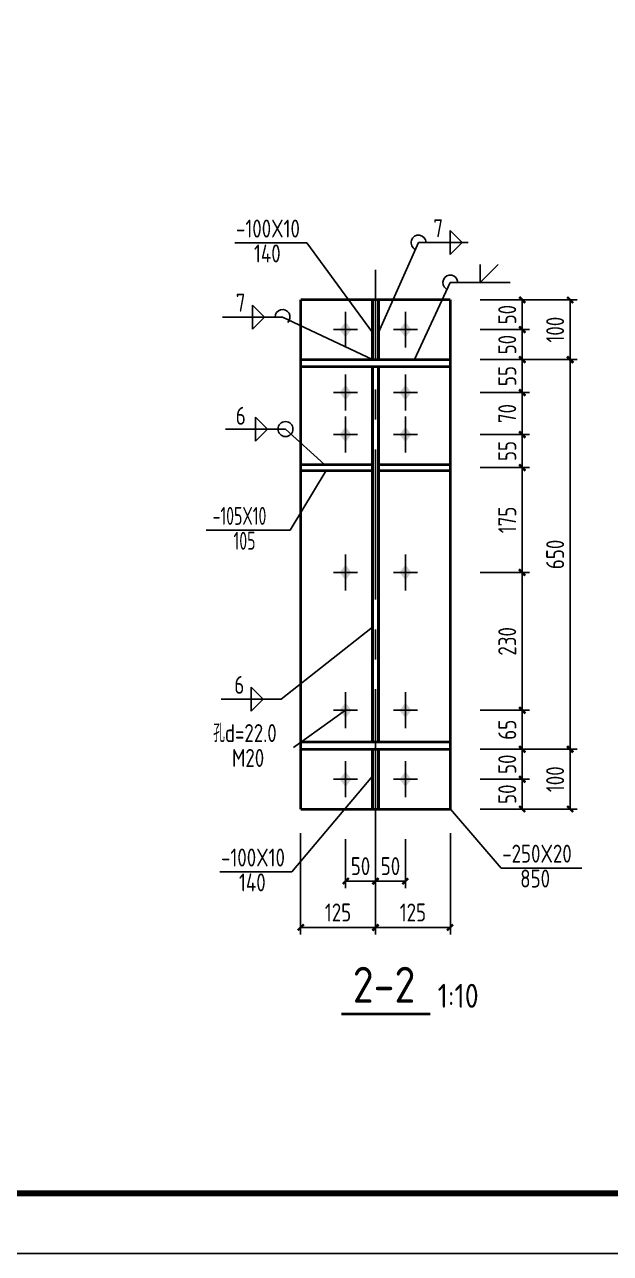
# Model space of a CAD drawing. Header units: millimetres. Extents: x 865490 to 879904, y 39442 to 44891.
# Drawn here: x 877712.2 to 877810, y 39450 to 39655 of the extents above; entities that cross this region are included whole.
import ezdxf

# ---------------------------------------------------------------- set-up
doc = ezdxf.new("R2010")
doc.units = ezdxf.units.MM
doc.header["$LTSCALE"] = 1000
doc.header["$MEASUREMENT"] = 0
for name, pattern in [('2', [11.4, 9, -0.9, 0.6, -0.9]), ('CENTER', [2, 1.25, -0.25, 0.25, -0.25]), ('DOTE', [2.42, 2, -0.2, 0.02, -0.2])]:
    doc.linetypes.add(name, pattern=pattern)
for name, color, linetype in [('10', 7, 'Continuous'), ('1000', 2, 'Continuous'), ('20', 2, 'Continuous'), ('DIM', 7, 'Continuous'), ('DOTE', 1, 'DOTE'), ('中文', 7, 'Continuous'), ('尺寸标注', 7, 'Continuous'), ('焊缝标注', 3, 'Continuous'), ('螺栓孔标注', 253, 'Continuous'), ('轴线', 253, '2'), ('钢板标注', 253, 'Continuous')]:
    doc.layers.add(name, color=color, linetype=linetype)
doc.styles.add('GBHZ', font='gbenor.shx', dxfattribs={"width": 0.9, "bigfont": 'gbcbig.shx'})
doc.dimstyles.new('Y10', dxfattribs={"dimscale": 0, "dimtxt": 3, "dimasz": 0.01, "dimexe": 1.2, "dimexo": 1, "dimgap": 1, "dimtad": 1, "dimdec": 0, "dimlfac": 10, "dimzin": 0, "dimdsep": 46, "dimtxsty": 'GBHZ', "dimblk1": 'DX', "dimblk2": 'DX', "dimsah": 1, "dimcen": 0.09, "dimdle": 1, "dimadec": 0, "dimazin": 0, "dimtfac": 1, "dimtdec": 0, "dimtix": 1, "dimtmove": 2, "dimatfit": 3, "dimldrblk": 'DX', "dimfxl": 0, "dimtolj": 1, "dimtzin": 0, "dimarcsym": 0})

# ---------------------------------------------------------------- blocks, each defined once
blk = doc.blocks.new('DX')
at = {"color": 0, "linetype": 'ByBlock', "const_width": 40}
blk.add_lwpolyline([(-54, -51), (46, 49)], dxfattribs=at)
blk = doc.blocks.new('*D805')
at = {"layer": 'Defpoints', "color": 0, "linetype": 'ByBlock', "transparency": 16777216}
for p in [(877787.59, 39609.06, -3), (877787.28, 39604.06, -3), (877795.28, 39604.06)]:
    blk.add_point(p, dxfattribs=at)
at = {"layer": 'DIM', "color": 0, "linetype": 'ByBlock', "lineweight": -2, "transparency": 16777216}
for p, q in [((877788.59, 39609.06), (877796.48, 39609.06)), ((877795.28, 39609.05), (877795.28, 39604.07)), ((877788.28, 39604.06), (877796.48, 39604.06))]:
    blk.add_line(p, q, dxfattribs=at)
at = {"layer": 'DIM', "color": 0, "linetype": 'ByBlock', "lineweight": -2, "transparency": 16777216, "xscale": 0.01, "yscale": 0.01, "zscale": 0.01}
for p, rotation in [((877795.28, 39609.06), 90), ((877795.28, 39604.06), 270)]:
    blk.add_blockref('DX', p, dxfattribs=dict(at, rotation=rotation))
at = {"layer": 'DIM', "color": 0, "linetype": 'ByBlock', "transparency": 16777216, "insert": (877792.78, 39606.56), "char_height": 3, "attachment_point": 5, "rotation": 90, "style": 'GBHZ'}
blk.add_mtext('\\A1;50', dxfattribs=at)
blk = doc.blocks.new('*D806')
at = {"layer": 'Defpoints', "color": 0, "linetype": 'ByBlock', "transparency": 16777216}
for p in [(877787.28, 39604.06, -3), (877787.28, 39599.06, -3), (877795.28, 39599.06)]:
    blk.add_point(p, dxfattribs=at)
at = {"layer": 'DIM', "color": 0, "linetype": 'ByBlock', "lineweight": -2, "transparency": 16777216}
for p, q in [((877788.28, 39604.06), (877796.48, 39604.06)), ((877795.28, 39604.05), (877795.28, 39599.07)), ((877788.28, 39599.06), (877796.48, 39599.06))]:
    blk.add_line(p, q, dxfattribs=at)
at = {"layer": 'DIM', "color": 0, "linetype": 'ByBlock', "lineweight": -2, "transparency": 16777216, "xscale": 0.01, "yscale": 0.01, "zscale": 0.01}
for p, rotation in [((877795.28, 39604.06), 90), ((877795.28, 39599.06), 270)]:
    blk.add_blockref('DX', p, dxfattribs=dict(at, rotation=rotation))
at = {"layer": 'DIM', "color": 0, "linetype": 'ByBlock', "transparency": 16777216, "insert": (877792.78, 39601.56), "char_height": 3, "attachment_point": 5, "rotation": 90, "style": 'GBHZ'}
blk.add_mtext('\\A1;50', dxfattribs=at)
blk = doc.blocks.new('*D807')
at = {"layer": 'Defpoints', "color": 0, "linetype": 'ByBlock', "transparency": 16777216}
for p in [(877787.28, 39599.06, -3), (877787.28, 39593.56), (877795.28, 39593.56)]:
    blk.add_point(p, dxfattribs=at)
at = {"layer": 'DIM', "color": 0, "linetype": 'ByBlock', "lineweight": -2, "transparency": 16777216}
for p, q in [((877788.28, 39599.06), (877796.48, 39599.06)), ((877795.28, 39599.05), (877795.28, 39593.57)), ((877788.28, 39593.56), (877796.48, 39593.56))]:
    blk.add_line(p, q, dxfattribs=at)
at = {"layer": 'DIM', "color": 0, "linetype": 'ByBlock', "lineweight": -2, "transparency": 16777216, "xscale": 0.01, "yscale": 0.01, "zscale": 0.01}
for p, rotation in [((877795.28, 39599.06), 90), ((877795.28, 39593.56), 270)]:
    blk.add_blockref('DX', p, dxfattribs=dict(at, rotation=rotation))
at = {"layer": 'DIM', "color": 0, "linetype": 'ByBlock', "transparency": 16777216, "insert": (877792.78, 39596.31), "char_height": 3, "attachment_point": 5, "rotation": 90, "style": 'GBHZ'}
blk.add_mtext('\\A1;55', dxfattribs=at)
blk = doc.blocks.new('*D808')
at = {"layer": 'Defpoints', "color": 0, "linetype": 'ByBlock', "transparency": 16777216}
for p in [(877787.28, 39540.56, -3), (877787.28, 39534.06, -3), (877795.28, 39534.06)]:
    blk.add_point(p, dxfattribs=at)
at = {"layer": 'DIM', "color": 0, "linetype": 'ByBlock', "lineweight": -2, "transparency": 16777216}
for p, q in [((877788.28, 39540.56), (877796.48, 39540.56)), ((877795.28, 39540.55), (877795.28, 39534.07)), ((877788.28, 39534.06), (877796.48, 39534.06))]:
    blk.add_line(p, q, dxfattribs=at)
at = {"layer": 'DIM', "color": 0, "linetype": 'ByBlock', "lineweight": -2, "transparency": 16777216, "xscale": 0.01, "yscale": 0.01, "zscale": 0.01}
for p, rotation in [((877795.28, 39540.56), 90), ((877795.28, 39534.06), 270)]:
    blk.add_blockref('DX', p, dxfattribs=dict(at, rotation=rotation))
at = {"layer": 'DIM', "color": 0, "linetype": 'ByBlock', "transparency": 16777216, "insert": (877792.78, 39537.31), "char_height": 3, "attachment_point": 5, "rotation": 90, "style": 'GBHZ'}
blk.add_mtext('\\A1;65', dxfattribs=at)
blk = doc.blocks.new('*D809')
at = {"layer": 'Defpoints', "color": 0, "linetype": 'ByBlock', "transparency": 16777216}
for p in [(877787.28, 39534.06, -3), (877787.28, 39529.06, -3), (877795.28, 39529.06)]:
    blk.add_point(p, dxfattribs=at)
at = {"layer": 'DIM', "color": 0, "linetype": 'ByBlock', "lineweight": -2, "transparency": 16777216}
for p, q in [((877788.28, 39534.06), (877796.48, 39534.06)), ((877795.28, 39534.05), (877795.28, 39529.07)), ((877788.28, 39529.06), (877796.48, 39529.06))]:
    blk.add_line(p, q, dxfattribs=at)
at = {"layer": 'DIM', "color": 0, "linetype": 'ByBlock', "lineweight": -2, "transparency": 16777216, "xscale": 0.01, "yscale": 0.01, "zscale": 0.01}
for p, rotation in [((877795.28, 39534.06), 90), ((877795.28, 39529.06), 270)]:
    blk.add_blockref('DX', p, dxfattribs=dict(at, rotation=rotation))
at = {"layer": 'DIM', "color": 0, "linetype": 'ByBlock', "transparency": 16777216, "insert": (877792.78, 39531.56), "char_height": 3, "attachment_point": 5, "rotation": 90, "style": 'GBHZ'}
blk.add_mtext('\\A1;50', dxfattribs=at)
blk = doc.blocks.new('*D810')
at = {"layer": 'Defpoints', "color": 0, "linetype": 'ByBlock', "transparency": 16777216}
for p in [(877787.28, 39529.06, -3), (877787.28, 39524.06, -3), (877795.28, 39524.06)]:
    blk.add_point(p, dxfattribs=at)
at = {"layer": 'DIM', "color": 0, "linetype": 'ByBlock', "lineweight": -2, "transparency": 16777216}
for p, q in [((877788.28, 39529.06), (877796.48, 39529.06)), ((877795.28, 39529.05), (877795.28, 39524.07)), ((877788.28, 39524.06), (877796.48, 39524.06))]:
    blk.add_line(p, q, dxfattribs=at)
at = {"layer": 'DIM', "color": 0, "linetype": 'ByBlock', "lineweight": -2, "transparency": 16777216, "xscale": 0.01, "yscale": 0.01, "zscale": 0.01}
for p, rotation in [((877795.28, 39529.06), 90), ((877795.28, 39524.06), 270)]:
    blk.add_blockref('DX', p, dxfattribs=dict(at, rotation=rotation))
at = {"layer": 'DIM', "color": 0, "linetype": 'ByBlock', "transparency": 16777216, "insert": (877792.78, 39526.56), "char_height": 3, "attachment_point": 5, "rotation": 90, "style": 'GBHZ'}
blk.add_mtext('\\A1;50', dxfattribs=at)
blk = doc.blocks.new('*D811')
at = {"layer": 'Defpoints', "color": 0, "linetype": 'ByBlock', "transparency": 16777216}
for p in [(877765.78, 39520.06, -3), (877770.78, 39520.06, -3), (877770.78, 39512.06)]:
    blk.add_point(p, dxfattribs=at)
at = {"layer": 'DIM', "color": 0, "linetype": 'ByBlock', "lineweight": -2, "transparency": 16777216}
for p, q in [((877765.78, 39519.06), (877765.78, 39510.86)), ((877770.78, 39519.06), (877770.78, 39510.86)), ((877765.79, 39512.06), (877770.77, 39512.06))]:
    blk.add_line(p, q, dxfattribs=at)
at = {"layer": 'DIM', "color": 0, "linetype": 'ByBlock', "lineweight": -2, "transparency": 16777216, "xscale": 0.01, "yscale": 0.01, "zscale": 0.01, "rotation": 180}
blk.add_blockref('DX', (877765.78, 39512.06), dxfattribs=at)
at = {"layer": 'DIM', "color": 0, "linetype": 'ByBlock', "lineweight": -2, "transparency": 16777216, "xscale": 0.01, "yscale": 0.01, "zscale": 0.01}
blk.add_blockref('DX', (877770.78, 39512.06), dxfattribs=at)
at = {"layer": 'DIM', "color": 0, "linetype": 'ByBlock', "transparency": 16777216, "insert": (877768.28, 39514.56), "char_height": 3, "attachment_point": 5, "style": 'GBHZ'}
blk.add_mtext('\\A1;50', dxfattribs=at)
blk = doc.blocks.new('*D812')
at = {"layer": 'Defpoints', "color": 0, "linetype": 'ByBlock', "transparency": 16777216}
for p in [(877770.78, 39520.06, -3), (877775.78, 39520.06, -3), (877775.78, 39512.06)]:
    blk.add_point(p, dxfattribs=at)
at = {"layer": 'DIM', "color": 0, "linetype": 'ByBlock', "lineweight": -2, "transparency": 16777216}
for p, q in [((877770.78, 39519.06), (877770.78, 39510.86)), ((877775.78, 39519.06), (877775.78, 39510.86)), ((877770.79, 39512.06), (877775.77, 39512.06))]:
    blk.add_line(p, q, dxfattribs=at)
at = {"layer": 'DIM', "color": 0, "linetype": 'ByBlock', "lineweight": -2, "transparency": 16777216, "xscale": 0.01, "yscale": 0.01, "zscale": 0.01, "rotation": 180}
blk.add_blockref('DX', (877770.78, 39512.06), dxfattribs=at)
at = {"layer": 'DIM', "color": 0, "linetype": 'ByBlock', "lineweight": -2, "transparency": 16777216, "xscale": 0.01, "yscale": 0.01, "zscale": 0.01}
blk.add_blockref('DX', (877775.78, 39512.06), dxfattribs=at)
at = {"layer": 'DIM', "color": 0, "linetype": 'ByBlock', "transparency": 16777216, "insert": (877773.28, 39514.56), "char_height": 3, "attachment_point": 5, "style": 'GBHZ'}
blk.add_mtext('\\A1;50', dxfattribs=at)
blk = doc.blocks.new('*D813')
at = {"layer": 'Defpoints', "color": 0, "linetype": 'ByBlock', "transparency": 16777216}
for p in [(877758.28, 39521.06, -3), (877770.78, 39521.06, -3), (877770.78, 39504.33)]:
    blk.add_point(p, dxfattribs=at)
at = {"layer": 'DIM', "color": 0, "linetype": 'ByBlock', "lineweight": -2, "transparency": 16777216}
for p, q in [((877758.28, 39520.06), (877758.28, 39503.13)), ((877770.78, 39520.06), (877770.78, 39503.13)), ((877758.29, 39504.33), (877770.77, 39504.33))]:
    blk.add_line(p, q, dxfattribs=at)
at = {"layer": 'DIM', "color": 0, "linetype": 'ByBlock', "lineweight": -2, "transparency": 16777216, "xscale": 0.01, "yscale": 0.01, "zscale": 0.01, "rotation": 180}
blk.add_blockref('DX', (877758.28, 39504.33), dxfattribs=at)
at = {"layer": 'DIM', "color": 0, "linetype": 'ByBlock', "lineweight": -2, "transparency": 16777216, "xscale": 0.01, "yscale": 0.01, "zscale": 0.01}
blk.add_blockref('DX', (877770.78, 39504.33), dxfattribs=at)
at = {"layer": 'DIM', "color": 0, "linetype": 'ByBlock', "transparency": 16777216, "insert": (877764.53, 39506.83), "char_height": 3, "attachment_point": 5, "style": 'GBHZ'}
blk.add_mtext('\\A1;125', dxfattribs=at)
blk = doc.blocks.new('*D814')
at = {"layer": 'Defpoints', "color": 0, "linetype": 'ByBlock', "transparency": 16777216}
for p in [(877770.78, 39521.06, -3), (877783.28, 39521.06, -3), (877783.28, 39504.33)]:
    blk.add_point(p, dxfattribs=at)
at = {"layer": 'DIM', "color": 0, "linetype": 'ByBlock', "lineweight": -2, "transparency": 16777216}
for p, q in [((877770.78, 39520.06), (877770.78, 39503.13)), ((877783.28, 39520.06), (877783.28, 39503.13)), ((877770.79, 39504.33), (877783.27, 39504.33))]:
    blk.add_line(p, q, dxfattribs=at)
at = {"layer": 'DIM', "color": 0, "linetype": 'ByBlock', "lineweight": -2, "transparency": 16777216, "xscale": 0.01, "yscale": 0.01, "zscale": 0.01, "rotation": 180}
blk.add_blockref('DX', (877770.78, 39504.33), dxfattribs=at)
at = {"layer": 'DIM', "color": 0, "linetype": 'ByBlock', "lineweight": -2, "transparency": 16777216, "xscale": 0.01, "yscale": 0.01, "zscale": 0.01}
blk.add_blockref('DX', (877783.28, 39504.33), dxfattribs=at)
at = {"layer": 'DIM', "color": 0, "linetype": 'ByBlock', "transparency": 16777216, "insert": (877777.03, 39506.83), "char_height": 3, "attachment_point": 5, "style": 'GBHZ'}
blk.add_mtext('\\A1;125', dxfattribs=at)
blk = doc.blocks.new('*D815')
at = {"layer": 'Defpoints', "color": 0, "linetype": 'ByBlock', "transparency": 16777216}
for p in [(877795.28, 39599.06, -3), (877787.28, 39534.06, -3), (877803.28, 39534.06)]:
    blk.add_point(p, dxfattribs=at)
at = {"layer": 'DIM', "color": 0, "linetype": 'ByBlock', "lineweight": -2, "transparency": 16777216}
for p, q in [((877796.28, 39599.06), (877804.48, 39599.06)), ((877803.28, 39599.05), (877803.28, 39534.07)), ((877788.28, 39534.06), (877804.48, 39534.06))]:
    blk.add_line(p, q, dxfattribs=at)
at = {"layer": 'DIM', "color": 0, "linetype": 'ByBlock', "lineweight": -2, "transparency": 16777216, "xscale": 0.01, "yscale": 0.01, "zscale": 0.01}
for p, rotation in [((877803.28, 39599.06), 90), ((877803.28, 39534.06), 270)]:
    blk.add_blockref('DX', p, dxfattribs=dict(at, rotation=rotation))
at = {"layer": 'DIM', "color": 0, "linetype": 'ByBlock', "transparency": 16777216, "insert": (877800.78, 39566.56), "char_height": 3, "attachment_point": 5, "rotation": 90, "style": 'GBHZ'}
blk.add_mtext('\\A1;650', dxfattribs=at)
blk = doc.blocks.new('*D816')
at = {"layer": 'Defpoints', "color": 0, "linetype": 'ByBlock', "transparency": 16777216}
for p in [(877788.28, 39534.06), (877789.28, 39524.06), (877803.28, 39524.06)]:
    blk.add_point(p, dxfattribs=at)
at = {"layer": 'DIM', "color": 0, "linetype": 'ByBlock', "lineweight": -2, "transparency": 16777216}
for p, q in [((877789.28, 39534.06), (877804.48, 39534.06)), ((877803.28, 39534.05), (877803.28, 39524.07)), ((877790.28, 39524.06), (877804.48, 39524.06))]:
    blk.add_line(p, q, dxfattribs=at)
at = {"layer": 'DIM', "color": 0, "linetype": 'ByBlock', "lineweight": -2, "transparency": 16777216, "xscale": 0.01, "yscale": 0.01, "zscale": 0.01}
for p, rotation in [((877803.28, 39534.06), 90), ((877803.28, 39524.06), 270)]:
    blk.add_blockref('DX', p, dxfattribs=dict(at, rotation=rotation))
at = {"layer": 'DIM', "color": 0, "linetype": 'ByBlock', "transparency": 16777216, "insert": (877800.78, 39529.06), "char_height": 3, "attachment_point": 5, "rotation": 90, "style": 'GBHZ'}
blk.add_mtext('\\A1;100', dxfattribs=at)
blk = doc.blocks.new('*D817')
at = {"layer": 'Defpoints', "color": 0, "linetype": 'ByBlock', "transparency": 16777216}
for p in [(877787.28, 39609.06, -3), (877803.28, 39609.06), (877788.28, 39599.06)]:
    blk.add_point(p, dxfattribs=at)
at = {"layer": 'DIM', "color": 0, "linetype": 'ByBlock', "lineweight": -2, "transparency": 16777216}
for p, q in [((877788.28, 39609.06), (877804.48, 39609.06)), ((877803.28, 39599.07), (877803.28, 39609.05)), ((877789.28, 39599.06), (877804.48, 39599.06))]:
    blk.add_line(p, q, dxfattribs=at)
at = {"layer": 'DIM', "color": 0, "linetype": 'ByBlock', "lineweight": -2, "transparency": 16777216, "xscale": 0.01, "yscale": 0.01, "zscale": 0.01}
for p, rotation in [((877803.28, 39609.06), 90), ((877803.28, 39599.06), 270)]:
    blk.add_blockref('DX', p, dxfattribs=dict(at, rotation=rotation))
at = {"layer": 'DIM', "color": 0, "linetype": 'ByBlock', "transparency": 16777216, "insert": (877800.78, 39604.06), "char_height": 3, "attachment_point": 5, "rotation": 90, "style": 'GBHZ'}
blk.add_mtext('\\A1;100', dxfattribs=at)
blk = doc.blocks.new('*D818')
at = {"layer": 'Defpoints', "color": 0, "linetype": 'ByBlock', "transparency": 16777216}
for p in [(877787.28, 39563.56), (877795.28, 39563.56), (877787.28, 39540.56)]:
    blk.add_point(p, dxfattribs=at)
at = {"layer": 'DIM', "color": 0, "linetype": 'ByBlock', "lineweight": -2, "transparency": 16777216}
for p, q in [((877788.28, 39563.56), (877796.48, 39563.56)), ((877795.28, 39540.57), (877795.28, 39563.55)), ((877788.28, 39540.56), (877796.48, 39540.56))]:
    blk.add_line(p, q, dxfattribs=at)
at = {"layer": 'DIM', "color": 0, "linetype": 'ByBlock', "lineweight": -2, "transparency": 16777216, "xscale": 0.01, "yscale": 0.01, "zscale": 0.01}
for p, rotation in [((877795.28, 39563.56), 90), ((877795.28, 39540.56), 270)]:
    blk.add_blockref('DX', p, dxfattribs=dict(at, rotation=rotation))
at = {"layer": 'DIM', "color": 0, "linetype": 'ByBlock', "transparency": 16777216, "insert": (877792.78, 39552.06), "char_height": 3, "attachment_point": 5, "rotation": 90, "style": 'GBHZ'}
blk.add_mtext('\\A1;230', dxfattribs=at)
blk = doc.blocks.new('*D819')
at = {"layer": 'Defpoints', "color": 0, "linetype": 'ByBlock', "transparency": 16777216}
for p in [(877787.28, 39593.56), (877795.28, 39593.56), (877787.28, 39586.56, -3)]:
    blk.add_point(p, dxfattribs=at)
at = {"layer": 'DIM', "color": 0, "linetype": 'ByBlock', "lineweight": -2, "transparency": 16777216}
for p, q in [((877788.28, 39593.56), (877796.48, 39593.56)), ((877795.28, 39586.57), (877795.28, 39593.55)), ((877788.28, 39586.56), (877796.48, 39586.56))]:
    blk.add_line(p, q, dxfattribs=at)
at = {"layer": 'DIM', "color": 0, "linetype": 'ByBlock', "lineweight": -2, "transparency": 16777216, "xscale": 0.01, "yscale": 0.01, "zscale": 0.01}
for p, rotation in [((877795.28, 39593.56), 90), ((877795.28, 39586.56), 270)]:
    blk.add_blockref('DX', p, dxfattribs=dict(at, rotation=rotation))
at = {"layer": 'DIM', "color": 0, "linetype": 'ByBlock', "transparency": 16777216, "insert": (877792.78, 39590.06), "char_height": 3, "attachment_point": 5, "rotation": 90, "style": 'GBHZ'}
blk.add_mtext('\\A1;70', dxfattribs=at)
blk = doc.blocks.new('*D820')
at = {"layer": 'Defpoints', "color": 0, "linetype": 'ByBlock', "transparency": 16777216}
for p in [(877787.28, 39586.56, -3), (877787.28, 39581.06), (877795.28, 39581.06)]:
    blk.add_point(p, dxfattribs=at)
at = {"layer": 'DIM', "color": 0, "linetype": 'ByBlock', "lineweight": -2, "transparency": 16777216}
for p, q in [((877788.28, 39586.56), (877796.48, 39586.56)), ((877795.28, 39586.55), (877795.28, 39581.07)), ((877788.28, 39581.06), (877796.48, 39581.06))]:
    blk.add_line(p, q, dxfattribs=at)
at = {"layer": 'DIM', "color": 0, "linetype": 'ByBlock', "lineweight": -2, "transparency": 16777216, "xscale": 0.01, "yscale": 0.01, "zscale": 0.01}
for p, rotation in [((877795.28, 39586.56), 90), ((877795.28, 39581.06), 270)]:
    blk.add_blockref('DX', p, dxfattribs=dict(at, rotation=rotation))
at = {"layer": 'DIM', "color": 0, "linetype": 'ByBlock', "transparency": 16777216, "insert": (877792.78, 39583.81), "char_height": 3, "attachment_point": 5, "rotation": 90, "style": 'GBHZ'}
blk.add_mtext('\\A1;55', dxfattribs=at)
blk = doc.blocks.new('*D804')
at = {"layer": 'Defpoints', "color": 0, "linetype": 'ByBlock', "transparency": 16777216}
for p in [(877787.28, 39581.06, -3), (877787.28, 39563.56), (877795.28, 39563.56)]:
    blk.add_point(p, dxfattribs=at)
at = {"layer": 'DIM', "color": 0, "linetype": 'ByBlock', "lineweight": -2, "transparency": 16777216}
for p, q in [((877788.28, 39581.06), (877796.48, 39581.06)), ((877795.28, 39581.05), (877795.28, 39563.57)), ((877788.28, 39563.56), (877796.48, 39563.56))]:
    blk.add_line(p, q, dxfattribs=at)
at = {"layer": 'DIM', "color": 0, "linetype": 'ByBlock', "lineweight": -2, "transparency": 16777216, "xscale": 0.01, "yscale": 0.01, "zscale": 0.01}
for p, rotation in [((877795.28, 39581.06), 90), ((877795.28, 39563.56), 270)]:
    blk.add_blockref('DX', p, dxfattribs=dict(at, rotation=rotation))
at = {"layer": 'DIM', "color": 0, "linetype": 'ByBlock', "transparency": 16777216, "insert": (877792.78, 39572.31), "char_height": 3, "attachment_point": 5, "rotation": 90, "style": 'GBHZ'}
blk.add_mtext('\\A1;175', dxfattribs=at)

msp = doc.modelspace()

# ---------------------------------------------------------------- linework, layer by layer
msp.add_line((878616.075, 39449.955), (877564.825, 39449.955))
at = {"color": 0, "const_width": 1}
msp.add_lwpolyline([(878606.075, 39459.955), (877589.825, 39459.955), (877589.825, 40033.955), (878606.075, 40033.955)], close=True, dxfattribs=at)
at = {"layer": '10', "color": 253}
for p, q in [((877765.783, 39607.058, -3), (877765.783, 39601.058, -3)), ((877775.783, 39607.058, -3), (877775.783, 39601.058, -3)), ((877767.783, 39604.058, -3), (877763.783, 39604.058, -3)), ((877777.783, 39604.058, -3), (877773.783, 39604.058, -3)), ((877765.783, 39596.558, -3), (877765.783, 39590.558, -3)), ((877775.783, 39596.558, -3), (877775.783, 39590.558, -3)), ((877767.783, 39593.558, -3), (877763.783, 39593.558, -3)), ((877777.783, 39593.558, -3), (877773.783, 39593.558, -3)), ((877765.783, 39589.558, -6), (877765.783, 39583.558, -6)), ((877775.783, 39589.558, -6), (877775.783, 39583.558, -6)), ((877767.783, 39586.558, -6), (877763.783, 39586.558, -6)), ((877777.783, 39586.558, -6), (877773.783, 39586.558, -6)), ((877765.783, 39560.558, -3), (877765.783, 39566.558, -3)), ((877775.783, 39560.558, -3), (877775.783, 39566.558, -3)), ((877767.783, 39563.558, -3), (877763.783, 39563.558, -3)), ((877777.783, 39563.558, -3), (877773.783, 39563.558, -3)), ((877765.783, 39543.558, -3), (877765.783, 39537.558, -3)), ((877775.783, 39543.558, -3), (877775.783, 39537.558, -3)), ((877767.783, 39540.558, -3), (877763.783, 39540.558, -3)), ((877777.783, 39540.558, -3), (877773.783, 39540.558, -3)), ((877765.783, 39532.058, -3), (877765.783, 39526.058, -3)), ((877775.783, 39532.058, -3), (877775.783, 39526.058, -3)), ((877767.783, 39529.058, -3), (877763.783, 39529.058, -3)), ((877777.783, 39529.058, -3), (877773.783, 39529.058, -3))]:
    msp.add_line(p, q, dxfattribs=at)
at = {"layer": '10', "const_width": 0.45}
msp.add_lwpolyline([(877765.072, 39489.914), (877779.935, 39489.914)], dxfattribs=at)
at = {"layer": '10'}
for points in [[(877765.783, 39605.358, -3), (877764.783, 39604.058, -3), (877766.783, 39604.058, -3), (877765.783, 39602.758, -3)], [(877775.783, 39605.358, -3), (877774.783, 39604.058, -3), (877776.783, 39604.058, -3), (877775.783, 39602.758, -3)], [(877765.783, 39594.858, -3), (877764.783, 39593.558, -3), (877766.783, 39593.558, -3), (877765.783, 39592.258, -3)], [(877775.783, 39594.858, -3), (877774.783, 39593.558, -3), (877776.783, 39593.558, -3), (877775.783, 39592.258, -3)], [(877765.783, 39587.858, -6), (877764.783, 39586.558, -6), (877766.783, 39586.558, -6), (877765.783, 39585.258, -6)], [(877775.783, 39587.858, -6), (877774.783, 39586.558, -6), (877776.783, 39586.558, -6), (877775.783, 39585.258, -6)], [(877765.783, 39562.258, -3), (877764.783, 39563.558, -3), (877766.783, 39563.558, -3), (877765.783, 39564.858, -3)], [(877775.783, 39562.258, -3), (877774.783, 39563.558, -3), (877776.783, 39563.558, -3), (877775.783, 39564.858, -3)], [(877765.783, 39541.858, -3), (877764.783, 39540.558, -3), (877766.783, 39540.558, -3), (877765.783, 39539.258, -3)], [(877775.783, 39541.858, -3), (877774.783, 39540.558, -3), (877776.783, 39540.558, -3), (877775.783, 39539.258, -3)], [(877765.783, 39530.358, -3), (877764.783, 39529.058, -3), (877766.783, 39529.058, -3), (877765.783, 39527.758, -3)], [(877775.783, 39530.358, -3), (877774.783, 39529.058, -3), (877776.783, 39529.058, -3), (877775.783, 39527.758, -3)]]:
    msp.add_solid(points, dxfattribs=at)
at = {"layer": '1000', "const_width": 0.45, "elevation": -3}
for points in [[(877783.283, 39609.058), (877758.283, 39609.058)], [(877758.283, 39609.058), (877758.283, 39524.058)], [(877770.283, 39609.058), (877770.283, 39599.058)], [(877771.283, 39599.058), (877771.283, 39609.058)], [(877783.283, 39524.058), (877783.283, 39609.058)], [(877770.283, 39524.058), (877770.283, 39534.058)], [(877771.283, 39534.058), (877771.283, 39524.058)], [(877758.283, 39524.058), (877783.283, 39524.058)]]:
    msp.add_lwpolyline(points, dxfattribs=at)
at = {"layer": '1000', "const_width": 0.45}
for points in [[(877770.283, 39581.558), (877758.283, 39581.558)], [(877758.283, 39580.558), (877770.283, 39580.558)], [(877771.283, 39581.558), (877783.283, 39581.558)], [(877783.283, 39580.558), (877771.283, 39580.558)]]:
    msp.add_lwpolyline(points, dxfattribs=at)
at = {"layer": '20', "const_width": 0.3, "elevation": -3}
for points in [[(877758.283, 39595.558), (877758.283, 39594.558)], [(877783.283, 39595.558), (877783.283, 39594.558)]]:
    msp.add_lwpolyline(points, dxfattribs=at)
at = {"layer": '20', "const_width": 0.3}
msp.add_lwpolyline([(877758.283, 39571.558), (877758.283, 39570.558)], dxfattribs=at)
at = {"layer": 'DOTE', "linetype": 'CENTER', "ltscale": 0.02}
msp.add_line((877770.783, 39519.058, -3), (877770.783, 39614.058, -3), dxfattribs=at)
at = {"layer": '尺寸标注', "color": 3, "const_width": 0.45, "elevation": -3}
for points in [[(877783.283, 39599.058), (877758.283, 39599.058)], [(877758.283, 39597.858), (877783.283, 39597.858)], [(877770.283, 39535.258), (877770.283, 39597.858)], [(877771.283, 39535.258), (877771.283, 39597.858)], [(877783.283, 39535.258), (877758.283, 39535.258)], [(877758.283, 39534.058), (877783.283, 39534.058)]]:
    msp.add_lwpolyline(points, dxfattribs=at)
at = {"layer": '焊缝标注'}
for p, q in [((877783.244, 39620.58, -3), (877785.244, 39618.58, -3)), ((877783.244, 39618.58, -3), (877783.244, 39620.58, -3)), ((877771.283, 39603.558, -3), (877777.978, 39618.58, -3)), ((877777.978, 39618.58, -3), (877786.244, 39618.58, -3)), ((877783.244, 39616.58, -3), (877785.244, 39618.58, -3)), ((877783.244, 39618.58, -3), (877783.244, 39616.58, -3)), ((877788.272, 39611.904, -3), (877788.272, 39614.904, -3)), ((877788.272, 39611.904, -3), (877791.272, 39614.904, -3)), ((877777.283, 39599.058, -3), (877783.272, 39611.904, -3)), ((877783.272, 39611.904, -3), (877793.272, 39611.904, -3)), ((877752.256, 39606.158, -3), (877750.256, 39608.158, -3)), ((877750.256, 39606.158, -3), (877750.256, 39608.158, -3)), ((877755.256, 39606.158, -3), (877745.256, 39606.158, -3)), ((877752.256, 39606.158, -3), (877750.256, 39604.158, -3)), ((877750.256, 39606.158, -3), (877750.256, 39604.158, -3)), ((877770.283, 39599.058, -3), (877755.256, 39606.158, -3)), ((877752.755, 39587.482, -3), (877750.755, 39589.482, -3)), ((877750.755, 39587.482, -3), (877750.755, 39589.482, -3)), ((877755.755, 39587.482, -3), (877745.755, 39587.482, -3)), ((877752.755, 39587.482, -3), (877750.755, 39585.482, -3)), ((877750.755, 39587.482, -3), (877750.755, 39585.482, -3)), ((877762.283, 39581.535, -3), (877755.755, 39587.482, -3)), ((877770.283, 39554.421, -3), (877755.006, 39542.407, -3)), ((877752.006, 39542.407, -3), (877750.006, 39544.407, -3)), ((877750.006, 39542.407, -3), (877750.006, 39544.407, -3)), ((877755.006, 39542.407, -3), (877745.006, 39542.407, -3)), ((877752.006, 39542.407, -3), (877750.006, 39540.407, -3)), ((877750.006, 39542.407, -3), (877750.006, 39540.407, -3))]:
    msp.add_line(p, q, dxfattribs=at)
msp.add_circle((877755.755, 39587.482, -3), 1.25, dxfattribs=at)
for centre, start, end in [((877777.978, 39618.58, -3), 0, 245.25041), ((877783.272, 39611.904, -3), 0, 235.48873), ((877755.256, 39606.158, -3), 314.93155, 180.00001)]:
    msp.add_arc(centre, 1.25, start, end, dxfattribs=at)
at = {"layer": '螺栓孔标注'}
msp.add_line((877765.783, 39540.558, -3), (877757.107, 39534.356, -3), dxfattribs=at)
at = {"layer": '螺栓孔标注', "const_width": 0.1, "elevation": -3}
msp.add_lwpolyline([(877765.833, 39540.558, 1), (877765.733, 39540.558, 1), (877765.833, 39540.558, 1)], format="xyb", close=True, dxfattribs=at)
at = {"layer": '钢板标注'}
for p, q in [((877759.289, 39618.519, -3), (877747.289, 39618.519, -3)), ((877770.283, 39603.558, -3), (877759.289, 39618.519, -3)), ((877762.533, 39580.558), (877756.531, 39570.59)), ((877756.531, 39570.59), (877742.531, 39570.59)), ((877770.283, 39529.558, -3), (877756.789, 39513.597, -3)), ((877783.283, 39524.058, -3), (877791.745, 39514.243, -3)), ((877756.789, 39513.597, -3), (877744.789, 39513.597, -3)), ((877791.745, 39514.243, -3), (877805.242, 39514.243, -3))]:
    msp.add_line(p, q, dxfattribs=at)
at = {"layer": '钢板标注', "const_width": 0.1, "elevation": -3}
for points in [[(877770.333, 39603.558, 1), (877770.233, 39603.558, 1), (877770.333, 39603.558, 1)], [(877770.333, 39529.558, -1), (877770.233, 39529.558, -1), (877770.333, 39529.558, -1)], [(877783.333, 39524.058, 1), (877783.233, 39524.058, 1), (877783.333, 39524.058, 1)]]:
    msp.add_lwpolyline(points, format="xyb", close=True, dxfattribs=at)

# ---------------------------------------------------------------- texts
at = {"layer": '中文', "style": 'GBHZ'}
msp.add_text('1:10', height=4, dxfattribs=at).set_placement((877781.161, 39490.93, -0.009))
at = {"layer": '焊缝标注', "style": 'GBHZ'}
for s, width, p in [('7', 0.9, (877780.444, 39619.48, -3)), ('7', 0.9, (877747.456, 39607.058, -3)), ('6', 0.9, (877747.456, 39588.192, -3)), ('-105X10', 0.75, (877743.581, 39571.49)), ('105', 0.75, (877747.081, 39567.34)), ('6', 0.9, (877747.206, 39543.307, -3))]:
    msp.add_text(s, height=3, dxfattribs=dict(at, width=width)).set_placement(p)
at = {"layer": '螺栓孔标注', "style": 'GBHZ', "width": 0.9}
for s, p in [('孔d=22.0', (877743.686, 39535.256, -3)), ('M20', (877746.807, 39531.106, -3))]:
    msp.add_text(s, height=3, dxfattribs=at).set_placement(p)
at = {"layer": '轴线', "color": 61, "linetype": 'ByBlock', "style": 'GBHZ'}
msp.add_text('2-2', height=6, dxfattribs=at).set_placement((877766.981, 39491.769))
at = {"layer": '钢板标注', "style": 'GBHZ', "width": 0.9}
for s, p in [('-100X10', (877747.489, 39619.419, -3)), ('140', (877750.489, 39615.269, -3)), ('-100X10', (877744.989, 39514.497, -3)), ('-250X20', (877791.945, 39515.143, -3)), ('140', (877747.989, 39510.347, -3)), ('850', (877794.945, 39510.993, -3))]:
    msp.add_text(s, height=3, dxfattribs=at).set_placement(p)

# ---------------------------------------------------------------- dimensions: what is measured, and where the dimension line sits
at = {"layer": 'DIM', "color": 2, "linetype": 'ByBlock'}
for base, p1, p2, angle, picture, middle in [((877803.283, 39609.058), (877788.283, 39599.058), (877787.283, 39609.058, -3), 270, '*D817', (877800.783, 39604.058)), ((877795.283, 39604.058), (877787.588, 39609.058, -3), (877787.283, 39604.058, -3), 90, '*D805', (877792.783, 39606.558)), ((877795.283, 39599.058), (877787.283, 39604.058, -3), (877787.283, 39599.058, -3), 90, '*D806', (877792.783, 39601.558)), ((877795.283, 39593.558), (877787.283, 39599.058, -3), (877787.283, 39593.558), 90, '*D807', (877792.783, 39596.308)), ((877803.283, 39534.058), (877795.283, 39599.058, -3), (877787.283, 39534.058, -3), 90, '*D815', (877800.783, 39566.558)), ((877795.283, 39593.558), (877787.283, 39586.558, -3), (877787.283, 39593.558), 270, '*D819', (877792.783, 39590.058)), ((877795.283, 39581.058), (877787.283, 39586.558, -3), (877787.283, 39581.058), 90, '*D820', (877792.783, 39583.808)), ((877795.283, 39563.558), (877787.283, 39581.058, -3), (877787.283, 39563.558), 90, '*D804', (877792.783, 39572.308)), ((877795.283, 39563.558), (877787.283, 39540.557), (877787.283, 39563.558), 270, '*D818', (877792.783, 39552.058)), ((877795.283, 39534.058), (877787.283, 39540.558, -3), (877787.283, 39534.058, -3), 90, '*D808', (877792.783, 39537.308)), ((877795.283, 39529.058), (877787.283, 39534.058, -3), (877787.283, 39529.058, -3), 90, '*D809', (877792.783, 39531.558)), ((877803.283, 39524.058), (877788.283, 39534.058), (877789.283, 39524.058), 90, '*D816', (877800.783, 39529.058)), ((877795.283, 39524.058), (877787.283, 39529.058, -3), (877787.283, 39524.058, -3), 90, '*D810', (877792.783, 39526.558))]:
    dim = msp.add_linear_dim(base=base, p1=p1, p2=p2, angle=angle, dimstyle='Y10', override={"dimscale": 1}, dxfattribs=at)
    dim.commit()
    dim.dimension.update_dxf_attribs({"geometry": picture, "text_midpoint": middle})
for base, p1, p2, picture, middle in [((877770.783, 39504.331), (877758.283, 39521.058, -3), (877770.783, 39521.058, -3), '*D813', (877764.533, 39506.831)), ((877770.783, 39512.058), (877765.783, 39520.058, -3), (877770.783, 39520.058, -3), '*D811', (877768.283, 39514.558)), ((877783.283, 39504.331), (877770.783, 39521.058, -3), (877783.283, 39521.058, -3), '*D814', (877777.033, 39506.831)), ((877775.783, 39512.058), (877770.783, 39520.058, -3), (877775.783, 39520.058, -3), '*D812', (877773.283, 39514.558))]:
    dim = msp.add_linear_dim(base=base, p1=p1, p2=p2, dimstyle='Y10', override={"dimscale": 1}, dxfattribs=at)
    dim.commit()
    dim.dimension.update_dxf_attribs({"geometry": picture, "text_midpoint": middle})

doc.saveas('drawing.dxf')
